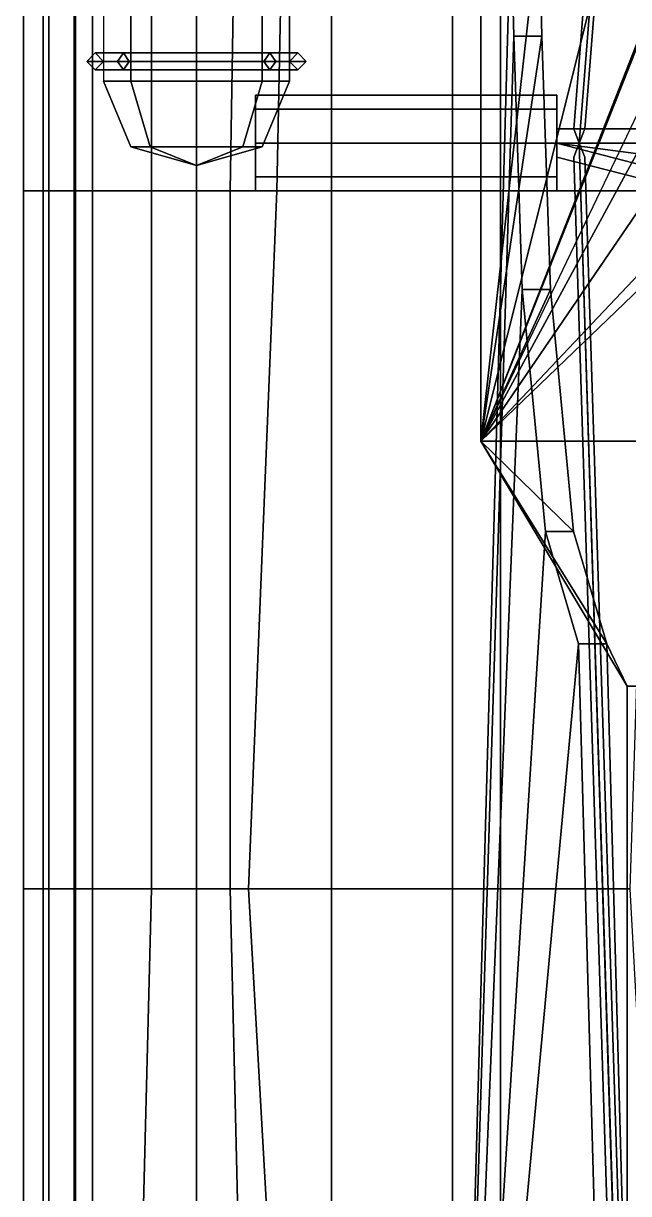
# Model space of a CAD drawing. Header units: millimetres. Extents: x -4.2 to 4.2, y -36.1 to 45.6.
# Drawn here: x -4.225 to -2.075, y 16.587 to 20.745 of the extents above; entities that cross this region are included whole.
import ezdxf

# ---------------------------------------------------------------- set-up
doc = ezdxf.new("R2010")
doc.units = ezdxf.units.MM
doc.layers.add('railings', color=6, linetype='Continuous')
doc.layers.add('superstructure', color=3, linetype='Continuous')

msp = doc.modelspace()

# ---------------------------------------------------------------- linework, layer by layer
for points in [[(-4.225, 22.61, 2.885), (-4.225, 22.61, -0.21), (-4.225, 20.15, -0.21), (-4.225, 20.15, 2.885)], [(-4.155, 22.61, 2.965), (-4.225, 22.61, 2.885), (-4.225, 20.15, 2.885), (-4.155, 20.15, 2.965)], [(-4.045, 22.61, 2.99), (-4.155, 22.61, 2.965), (-4.155, 20.15, 2.965), (-4.045, 20.15, 2.99)], [(-4.225, 20.15, 2.885), (-4.225, 20.15, -0.21), (-4.225, 17.67, -0.21), (-4.225, 17.67, 2.885)], [(-4.155, 20.15, 2.965), (-4.225, 20.15, 2.885), (-4.225, 17.67, 2.885), (-4.155, 17.67, 2.965)], [(-4.045, 20.15, 2.99), (-4.155, 20.15, 2.965), (-4.155, 17.67, 2.965), (-4.045, 17.67, 2.99)], [(-4.225, 17.67, 2.885), (-4.225, 17.67, -0.21), (-4.225, 15.1, -0.21), (-4.225, 15.1, 2.885)], [(-4.155, 17.67, 2.965), (-4.225, 17.67, 2.885), (-4.225, 15.1, 2.885), (-4.155, 15.1, 2.965)], [(-4.045, 17.67, 2.99), (-4.155, 17.67, 2.965), (-4.155, 15.1, 2.965), (-4.045, 15.1, 2.99)]]:
    msp.add_3dface(points)
at = {"color": 1}
for points in [[(-4.225, 22.61, -0.74), (-4.135, 22.61, -1.01), (-4.135, 20.15, -1.1), (-4.225, 20.15, -0.74)], [(-4.225, 22.61, -0.21), (-4.225, 22.61, -0.74), (-4.225, 20.15, -0.74), (-4.225, 20.15, -0.21)], [(-4.135, 22.61, -1.01), (-3.98, 22.61, -1.225), (-3.98, 20.15, -1.345), (-4.135, 20.15, -1.1)], [(-3.98, 22.61, -1.225), (-3.77, 22.61, -1.4), (-3.77, 20.15, -1.535), (-3.98, 20.15, -1.345)], [(-3.77, 22.61, -1.4), (-3.61, 22.61, -1.48), (-3.61, 20.15, -1.615), (-3.77, 20.15, -1.535)], [(-3.61, 22.61, -1.48), (-3.45, 22.61, -1.51), (-3.49, 20.15, -1.65), (-3.61, 20.15, -1.615)], [(-3.325, 20.15, -1.65), (-3.49, 20.15, -1.65), (-3.45, 22.61, -1.51), (-3.275, 22.61, -1.505)], [(-3.13, 20.15, -1.595), (-3.325, 20.15, -1.65), (-3.275, 22.61, -1.505), (-3.13, 22.61, -1.44)], [(-2.53, 20.15, -1.435), (-3.13, 20.15, -1.595), (-3.13, 22.61, -1.44), (-2.53, 22.61, -1.215)], [(-1.99, 20.15, -1.37), (-2.53, 20.15, -1.435), (-2.53, 22.61, -1.215), (-1.99, 22.61, -1.13)], [(-4.225, 20.15, -0.21), (-4.225, 20.15, -0.74), (-4.225, 17.67, -0.99), (-4.225, 17.67, -0.21)], [(-4.225, 20.15, -0.74), (-4.135, 20.15, -1.1), (-4.135, 17.67, -1.255), (-4.225, 17.67, -0.99)], [(-4.135, 20.15, -1.1), (-3.98, 20.15, -1.345), (-3.98, 17.67, -1.47), (-4.135, 17.67, -1.255)], [(-3.98, 20.15, -1.345), (-3.77, 20.15, -1.535), (-3.77, 17.67, -1.665), (-3.98, 17.67, -1.47)], [(-3.77, 20.15, -1.535), (-3.61, 20.15, -1.615), (-3.61, 17.67, -1.74), (-3.77, 17.67, -1.665)], [(-3.61, 20.15, -1.615), (-3.49, 20.15, -1.65), (-3.49, 17.67, -1.77), (-3.61, 17.67, -1.74)], [(-3.425, 17.67, -1.77), (-3.49, 17.67, -1.77), (-3.49, 20.15, -1.65), (-3.325, 20.15, -1.65)], [(-3.13, 17.67, -1.72), (-3.425, 17.67, -1.77), (-3.325, 20.15, -1.65), (-3.13, 20.15, -1.595)], [(-2.53, 17.67, -1.64), (-3.13, 17.67, -1.72), (-3.13, 20.15, -1.595), (-2.53, 20.15, -1.435)], [(-2.07, 17.67, -1.595), (-2.53, 17.67, -1.64), (-2.53, 20.15, -1.435), (-1.99, 20.15, -1.37)], [(-4.225, 17.67, -0.21), (-4.225, 17.67, -0.99), (-4.225, 15.1, -1.15), (-4.225, 15.1, -0.21)], [(-4.225, 17.67, -0.99), (-4.135, 17.67, -1.255), (-4.135, 15.1, -1.375), (-4.225, 15.1, -1.15)], [(-4.135, 17.67, -1.255), (-3.98, 17.67, -1.47), (-3.98, 15.1, -1.59), (-4.135, 15.1, -1.375)], [(-3.98, 17.67, -1.47), (-3.77, 17.67, -1.665), (-3.835, 15.1, -1.72), (-3.98, 15.1, -1.59)], [(-3.77, 17.67, -1.665), (-3.61, 17.67, -1.74), (-3.61, 15.1, -1.845), (-3.835, 15.1, -1.72)], [(-3.61, 17.67, -1.74), (-3.49, 17.67, -1.77), (-3.43, 15.1, -1.88), (-3.61, 15.1, -1.845)], [(-3.28, 15.1, -1.88), (-3.43, 15.1, -1.88), (-3.49, 17.67, -1.77), (-3.425, 17.67, -1.77)], [(-3.13, 15.1, -1.86), (-3.28, 15.1, -1.88), (-3.425, 17.67, -1.77), (-3.13, 17.67, -1.72)], [(-2.53, 15.1, -1.815), (-3.13, 15.1, -1.86), (-3.13, 17.67, -1.72), (-2.53, 17.67, -1.64)], [(-1.93, 15.1, -1.795), (-2.53, 15.1, -1.815), (-2.53, 17.67, -1.64), (-2.07, 17.67, -1.595)]]:
    msp.add_3dface(points, dxfattribs=at)
at = {"layer": 'railings'}
for points in [[(-4.04, 20.91, 6.67), (-4.04, 19.46, 6.67), (-4.04, 19.46, 6.63), (-4.04, 20.91, 6.63)], [(-4.04, 20.91, 6.67), (-4.04, 19.46, 6.67), (-4.04, 19.46, 6.63), (-4.04, 20.91, 6.63)], [(-4.04, 20.91, 6.19), (-4.04, 19.46, 6.19), (-4.04, 19.46, 6.15), (-4.04, 20.91, 6.15)], [(-4.04, 20.91, 6.19), (-4.04, 19.46, 6.19), (-4.04, 19.46, 6.15), (-4.04, 20.91, 6.15)], [(-4.04, 19.42, 6.67), (-4.04, 19.42, 5.69), (-4.04, 19.46, 5.69), (-4.04, 19.46, 6.67)], [(-4.04, 19.42, 6.67), (-4.04, 19.42, 5.69), (-4.04, 19.46, 5.69), (-4.04, 19.46, 6.67)], [(-4.04, 19.42, 6.67), (-4.04, 17.95, 6.67), (-4.04, 17.95, 6.63), (-4.04, 19.42, 6.63)], [(-4.04, 19.42, 6.67), (-4.04, 17.95, 6.67), (-4.04, 17.95, 6.63), (-4.04, 19.42, 6.63)], [(-4.04, 19.42, 6.19), (-4.04, 17.95, 6.19), (-4.04, 17.95, 6.15), (-4.04, 19.42, 6.15)], [(-4.04, 19.42, 6.19), (-4.04, 17.95, 6.19), (-4.04, 17.95, 6.15), (-4.04, 19.42, 6.15)], [(-4.04, 17.91, 6.67), (-4.04, 17.91, 5.69), (-4.04, 17.95, 5.69), (-4.04, 17.95, 6.67)], [(-4.04, 17.91, 6.67), (-4.04, 17.91, 5.69), (-4.04, 17.95, 5.69), (-4.04, 17.95, 6.67)], [(-4.04, 17.91, 6.67), (-4.04, 16.33, 6.67), (-4.04, 16.33, 6.63), (-4.04, 17.91, 6.63)], [(-4.04, 17.91, 6.67), (-4.04, 16.33, 6.67), (-4.04, 16.33, 6.63), (-4.04, 17.91, 6.63)], [(-4.04, 17.91, 6.19), (-4.04, 16.33, 6.19), (-4.04, 16.33, 6.15), (-4.04, 17.91, 6.15)], [(-4.04, 17.91, 6.19), (-4.04, 16.33, 6.19), (-4.04, 16.33, 6.15), (-4.04, 17.91, 6.15)]]:
    msp.add_3dface(points, dxfattribs=at)
at = {"layer": 'superstructure'}
for points in [[(-1.02, 35.92, 5.76), (-1.04, 35.92, 5.74), (-2.27, 20.37, 13.3), (-2.25, 20.32, 13.35)], [(-1.04, 35.92, 5.74), (-1.02, 35.92, 5.72), (-2.25, 20.32, 13.25), (-2.27, 20.37, 13.3)], [(-1, 35.92, 5.74), (-1.02, 35.92, 5.76), (-2.25, 20.32, 13.35), (-2.23, 20.37, 13.3)], [(-1.02, 35.92, 5.72), (-1, 35.92, 5.74), (-2.23, 20.37, 13.3), (-2.25, 20.32, 13.25)], [(-4.045, 27.32, 3.13), (-4.045, 9.4, 3.13), (-4.045, 10, 5.69), (-4.045, 26.4, 5.69)], [(-4.045, 27.32, 2.99), (-4.045, 9.4, 2.99), (-4.045, 9.4, 3.13), (-4.045, 27.32, 3.13)], [(-4.045, 26.4, 5.69), (-4.045, 10, 5.69), (-2.7, 13.71, 5.69), (-2.7, 24.09, 5.69)], [(-2.493, 22.84, 6.92), (-2.7, 24.09, 5.69), (-2.7, 13.71, 5.69), (-2.493, 21.11, 6.92)], [(-2.6, 19.26, 5.69), (-2.6, 24.09, 5.69), (-2.393, 22.84, 6.92), (-2.393, 21.11, 6.92)], [(-2.6, 19.26, 5.69), (-1.65, 23.05, 5.69), (-1.65, 23.05, 5.69), (-2.6, 24.09, 5.69)], [(-2.6, 24.09, 5.69), (-2.6, 24.09, 5.69), (-2.6, 19.26, 5.69), (-1.22, 22.78, 5.69)], [(-2.6, 19.26, 5.69), (-1.36, 22.39, 5.69), (-1.36, 22.39, 5.69), (-1.65, 23.05, 5.69)], [(-1.22, 22.78, 5.69), (-1.22, 22.78, 5.69), (-2.6, 19.26, 5.69), (-0.92, 22.36, 5.69)], [(-2.6, 19.26, 5.69), (-1.15, 22.29, 5.69), (-1.15, 22.29, 5.69), (-1.36, 22.39, 5.69)], [(-0.92, 22.36, 5.69), (-0.92, 22.36, 5.69), (-2.6, 19.26, 5.69), (-0.62, 22.16, 5.69)], [(-0.62, 22.16, 5.69), (-0.62, 22.16, 5.69), (-2.6, 19.26, 5.69), (0, 22.01, 5.69)], [(0, 22.01, 5.69), (0, 22.01, 5.69), (-2.6, 19.26, 5.69), (-1.31, 20.5, 5.69)], [(-2.493, 21.11, 6.92), (-2.7, 13.71, 5.69), (-2.7, 13.71, 5.69), (-2.4829, 20.7, 6.98)], [(-2.6, 19.26, 5.69), (-2.6, 19.26, 5.69), (-2.393, 21.11, 6.92), (-2.3829, 20.7, 6.98)], [(-2.3829, 20.7, 6.98), (-2.393, 21.11, 6.92), (-2.493, 21.11, 6.92), (-2.4829, 20.7, 6.98)], [(-2.4829, 20.7, 6.98), (-2.7, 13.71, 5.69), (-2.7, 13.71, 5.69), (-2.4526, 19.8, 7.16)], [(-2.6, 19.26, 5.69), (-2.6, 19.26, 5.69), (-2.3829, 20.7, 6.98), (-2.3526, 19.8, 7.16)], [(-2.3526, 19.8, 7.16), (-2.3829, 20.7, 6.98), (-2.4829, 20.7, 6.98), (-2.4526, 19.8, 7.16)], [(-3.97, 20.64, 5.69), (-4, 20.61, 5.69), (-4, 20.61, 6.08), (-3.97, 20.64, 6.08)], [(-3.8912, 20.61, 6.3612), (-3.87, 20.64, 6.34), (-3.97, 20.64, 6.08), (-4, 20.61, 6.08)], [(-3.94, 20.61, 5.69), (-3.97, 20.64, 5.69), (-3.97, 20.64, 6.08), (-3.94, 20.61, 6.08)], [(-3.87, 20.64, 6.34), (-3.8488, 20.61, 6.3188), (-3.94, 20.61, 6.08), (-3.97, 20.64, 6.08)], [(-3.61, 20.61, 6.47), (-3.61, 20.64, 6.44), (-3.87, 20.64, 6.34), (-3.8912, 20.61, 6.3612)], [(-3.61, 20.64, 6.44), (-3.61, 20.61, 6.41), (-3.8488, 20.61, 6.3188), (-3.87, 20.64, 6.34)], [(-3.61, 20.64, 6.44), (-3.61, 20.61, 6.47), (-3.3288, 20.61, 6.3612), (-3.35, 20.64, 6.34)], [(-3.61, 20.61, 6.41), (-3.61, 20.64, 6.44), (-3.35, 20.64, 6.34), (-3.3712, 20.61, 6.3188)], [(-3.3712, 20.61, 6.3188), (-3.35, 20.64, 6.34), (-3.25, 20.64, 6.08), (-3.28, 20.61, 6.08)], [(-3.35, 20.64, 6.34), (-3.3288, 20.61, 6.3612), (-3.22, 20.61, 6.08), (-3.25, 20.64, 6.08)], [(-3.25, 20.64, 5.69), (-3.28, 20.61, 5.69), (-3.28, 20.61, 6.08), (-3.25, 20.64, 6.08)], [(-3.22, 20.61, 5.69), (-3.25, 20.64, 5.69), (-3.25, 20.64, 6.08), (-3.22, 20.61, 6.08)], [(-4, 20.61, 5.69), (-3.97, 20.58, 5.69), (-3.97, 20.58, 6.08), (-4, 20.61, 6.08)], [(-3.87, 20.58, 6.34), (-3.8912, 20.61, 6.3612), (-4, 20.61, 6.08), (-3.97, 20.58, 6.08)], [(-3.97, 20.58, 5.69), (-3.94, 20.61, 5.69), (-3.94, 20.61, 6.08), (-3.97, 20.58, 6.08)], [(-3.8488, 20.61, 6.3188), (-3.87, 20.58, 6.34), (-3.97, 20.58, 6.08), (-3.94, 20.61, 6.08)], [(-3.61, 20.58, 6.44), (-3.61, 20.61, 6.47), (-3.8912, 20.61, 6.3612), (-3.87, 20.58, 6.34)], [(-3.61, 20.61, 6.41), (-3.61, 20.58, 6.44), (-3.87, 20.58, 6.34), (-3.8488, 20.61, 6.3188)], [(-3.61, 20.61, 6.47), (-3.61, 20.58, 6.44), (-3.35, 20.58, 6.34), (-3.3288, 20.61, 6.3612)], [(-3.61, 20.58, 6.44), (-3.61, 20.61, 6.41), (-3.3712, 20.61, 6.3188), (-3.35, 20.58, 6.34)], [(-3.35, 20.58, 6.34), (-3.3712, 20.61, 6.3188), (-3.28, 20.61, 6.08), (-3.25, 20.58, 6.08)], [(-3.3288, 20.61, 6.3612), (-3.35, 20.58, 6.34), (-3.25, 20.58, 6.08), (-3.22, 20.61, 6.08)], [(-3.28, 20.61, 5.69), (-3.25, 20.58, 5.69), (-3.25, 20.58, 6.08), (-3.28, 20.61, 6.08)], [(-3.25, 20.58, 5.69), (-3.22, 20.61, 5.69), (-3.22, 20.61, 6.08), (-3.25, 20.58, 6.08)], [(-3.8433, 20.54, 5.8467), (-3.775, 20.3067, 5.915), (-3.8433, 20.3067, 6.08), (-3.94, 20.54, 6.08)], [(-3.94, 20.54, 6.08), (-3.8433, 20.3067, 6.08), (-3.775, 20.3067, 6.245), (-3.8433, 20.54, 6.3133)], [(-3.8433, 20.54, 6.3133), (-3.775, 20.3067, 6.245), (-3.61, 20.3067, 6.3133), (-3.61, 20.54, 6.41)], [(-3.61, 20.54, 5.75), (-3.61, 20.3067, 5.8467), (-3.775, 20.3067, 5.915), (-3.8433, 20.54, 5.8467)], [(-3.61, 20.54, 6.41), (-3.61, 20.3067, 6.3133), (-3.445, 20.3067, 6.245), (-3.3767, 20.54, 6.3133)], [(-3.3767, 20.54, 5.8467), (-3.445, 20.3067, 5.915), (-3.61, 20.3067, 5.8467), (-3.61, 20.54, 5.75)], [(-3.28, 20.54, 6.08), (-3.3767, 20.3067, 6.08), (-3.445, 20.3067, 5.915), (-3.3767, 20.54, 5.8467)], [(-3.3767, 20.54, 6.3133), (-3.445, 20.3067, 6.245), (-3.3767, 20.3067, 6.08), (-3.28, 20.54, 6.08)], [(-1.31, 20.5, 5.69), (-1.31, 20.5, 5.69), (-2.6, 19.26, 5.69), (-1.31, 19.26, 5.69)], [(-2.33, 20.4402, 13.4202), (-2.33, 20.49, 13.3), (-3.4, 20.49, 13.3), (-3.4, 20.4402, 13.4202)], [(-2.33, 20.49, 13.3), (-2.33, 20.4402, 13.1798), (-3.4, 20.4402, 13.1798), (-3.4, 20.49, 13.3)], [(-3.4, 20.32, 13.47), (-3.4, 20.4402, 13.4202), (-3.4, 20.49, 13.3), (-3.4, 20.1998, 13.4202)], [(-3.4, 20.1998, 13.4202), (-3.4, 20.49, 13.3), (-3.4, 20.4402, 13.1798), (-3.4, 20.15, 13.3)], [(-2.33, 20.1998, 13.1798), (-2.33, 20.49, 13.3), (-2.33, 20.4402, 13.4202), (-2.33, 20.15, 13.3)], [(-2.33, 20.32, 13.13), (-2.33, 20.4402, 13.1798), (-2.33, 20.49, 13.3), (-2.33, 20.1998, 13.1798)], [(-2.33, 20.32, 13.47), (-2.33, 20.4402, 13.4202), (-3.4, 20.4402, 13.4202), (-3.4, 20.32, 13.47)], [(-2.33, 20.4402, 13.1798), (-2.33, 20.32, 13.13), (-3.4, 20.32, 13.13), (-3.4, 20.4402, 13.1798)], [(-3.4, 20.15, 13.3), (-3.4, 20.4402, 13.1798), (-3.4, 20.32, 13.13), (-3.4, 20.1998, 13.1798)], [(-2.33, 20.15, 13.3), (-2.33, 20.4402, 13.4202), (-2.33, 20.32, 13.47), (-2.33, 20.1998, 13.4202)], [(-0.91, 20.32, 13.35), (-0.89, 20.37, 13.3), (-2.33, 20.37, 13.3), (-2.33, 20.32, 13.35)], [(-0.89, 20.37, 13.3), (-0.91, 20.32, 13.25), (-2.33, 20.32, 13.25), (-2.33, 20.37, 13.3)], [(-3.775, 20.3067, 5.915), (-3.61, 20.24, 6.08), (-3.61, 20.24, 6.08), (-3.8433, 20.3067, 6.08)], [(-3.8433, 20.3067, 6.08), (-3.61, 20.24, 6.08), (-3.61, 20.24, 6.08), (-3.775, 20.3067, 6.245)], [(-3.61, 20.3067, 5.8467), (-3.61, 20.24, 6.08), (-3.61, 20.24, 6.08), (-3.775, 20.3067, 5.915)], [(-3.775, 20.3067, 6.245), (-3.61, 20.24, 6.08), (-3.61, 20.24, 6.08), (-3.61, 20.3067, 6.3133)], [(-3.3767, 20.3067, 6.08), (-3.61, 20.24, 6.08), (-3.61, 20.24, 6.08), (-3.445, 20.3067, 5.915)], [(-3.445, 20.3067, 6.245), (-3.61, 20.24, 6.08), (-3.61, 20.24, 6.08), (-3.3767, 20.3067, 6.08)], [(-3.445, 20.3067, 5.915), (-3.61, 20.24, 6.08), (-3.61, 20.24, 6.08), (-3.61, 20.3067, 5.8467)], [(-3.61, 20.3067, 6.3133), (-3.61, 20.24, 6.08), (-3.61, 20.24, 6.08), (-3.445, 20.3067, 6.245)], [(-2.33, 20.1998, 13.4202), (-2.33, 20.32, 13.47), (-3.4, 20.32, 13.47), (-3.4, 20.1998, 13.4202)], [(-2.33, 20.32, 13.13), (-2.33, 20.1998, 13.1798), (-3.4, 20.1998, 13.1798), (-3.4, 20.32, 13.13)], [(-0.93, 20.27, 13.3), (-0.91, 20.32, 13.35), (-2.33, 20.32, 13.35), (-1.95, 20.27, 13.3)], [(-0.91, 20.32, 13.25), (-0.93, 20.27, 13.3), (-1.95, 20.27, 13.3), (-2.33, 20.32, 13.25)], [(-0.98, 19.97, 13.25), (-0.96, 19.92, 13.3), (-2.33, 20.27, 13.3), (-2.33, 20.32, 13.25)], [(-1, 20.02, 13.3), (-0.98, 19.97, 13.25), (-2.33, 20.32, 13.25), (-1.95, 20.27, 13.3)], [(-0.98, 19.97, 13.35), (-1, 20.02, 13.3), (-1.95, 20.27, 13.3), (-2.33, 20.32, 13.35)], [(-0.96, 19.92, 13.3), (-0.98, 19.97, 13.35), (-2.33, 20.32, 13.35), (-2.33, 20.27, 13.3)], [(-2.13, 15.84, 8.78), (-2.11, 15.82, 8.78), (-2.25, 20.32, 13.35), (-2.27, 20.27, 13.3)], [(-2.11, 15.86, 8.78), (-2.13, 15.84, 8.78), (-2.27, 20.27, 13.3), (-2.25, 20.32, 13.25)], [(-2.11, 15.82, 8.78), (-2.09, 15.84, 8.78), (-2.23, 20.27, 13.3), (-2.25, 20.32, 13.35)], [(-2.09, 15.84, 8.78), (-2.11, 15.86, 8.78), (-2.25, 20.32, 13.25), (-2.23, 20.27, 13.3)], [(-2.33, 20.15, 13.3), (-2.33, 20.1998, 13.4202), (-3.4, 20.1998, 13.4202), (-3.4, 20.15, 13.3)], [(-2.33, 20.1998, 13.1798), (-2.33, 20.15, 13.3), (-3.4, 20.15, 13.3), (-3.4, 20.1998, 13.1798)], [(-2.4526, 19.8, 7.16), (-2.7, 13.71, 5.69), (-2.7, 13.71, 5.69), (-2.3702, 18.94, 7.65)], [(-2.6, 19.26, 5.69), (-2.6, 19.26, 5.69), (-2.3526, 19.8, 7.16), (-2.2702, 18.94, 7.65)], [(-2.2702, 18.94, 7.65), (-2.3526, 19.8, 7.16), (-2.4526, 19.8, 7.16), (-2.3702, 18.94, 7.65)], [(-2.6, 19.26, 5.69), (-2.6, 19.26, 5.69), (-2.2702, 18.94, 7.65), (-2.1524, 18.54, 8.35)], [(-2.08, 18.39, 7.59), (-2.08, 18.39, 7.59), (-2.6, 19.26, 5.69), (-2.1524, 18.54, 8.35)], [(-1.31, 18.39, 7.59), (-1.31, 19.26, 5.69), (-2.6, 19.26, 5.69), (-2.08, 18.39, 7.59)], [(-2.3702, 18.94, 7.65), (-2.7, 13.71, 5.69), (-2.7, 13.71, 5.69), (-2.2524, 18.54, 8.35)], [(-2.1524, 18.54, 8.35), (-2.2702, 18.94, 7.65), (-2.3702, 18.94, 7.65), (-2.2524, 18.54, 8.35)], [(-2.2524, 18.54, 8.35), (-2.7, 13.71, 5.69), (-2.7, 13.71, 5.69), (-2.18, 15.9, 8.78)], [(-2.08, 15.9, 8.78), (-2.1524, 18.54, 8.35), (-2.2524, 18.54, 8.35), (-2.18, 15.9, 8.78)], [(-2.08, 14.29, 7.59), (-2.08, 18.39, 7.59), (-2.1524, 18.54, 8.35), (-2.08, 15.9, 8.78)], [(2.08, 14.29, 7.59), (2.08, 18.39, 7.59), (-2.08, 18.39, 7.59), (-2.08, 14.29, 7.59)]]:
    msp.add_3dface(points, dxfattribs=at)

# ---------------------------------------------------------------- meshes
mesh = msp.add_polymesh((2, 8), dxfattribs=dict(at, n_close=True))
for k, corner in enumerate([(-3.94, 20.54, 6.08), (-3.8433, 20.54, 6.3133), (-3.61, 20.54, 6.41), (-3.3767, 20.54, 6.3133), (-3.28, 20.54, 6.08), (-3.3767, 20.54, 5.8467), (-3.61, 20.54, 5.75), (-3.8433, 20.54, 5.8467), (-3.94, 21.29, 6.08), (-3.8433, 21.29, 6.3133), (-3.61, 21.29, 6.41), (-3.3767, 21.29, 6.3133), (-3.28, 21.29, 6.08), (-3.3767, 21.29, 5.8467), (-3.61, 21.29, 5.75), (-3.8433, 21.29, 5.8467)]):
    mesh.set_mesh_vertex(divmod(k, 8), corner)

doc.saveas('drawing.dxf')
